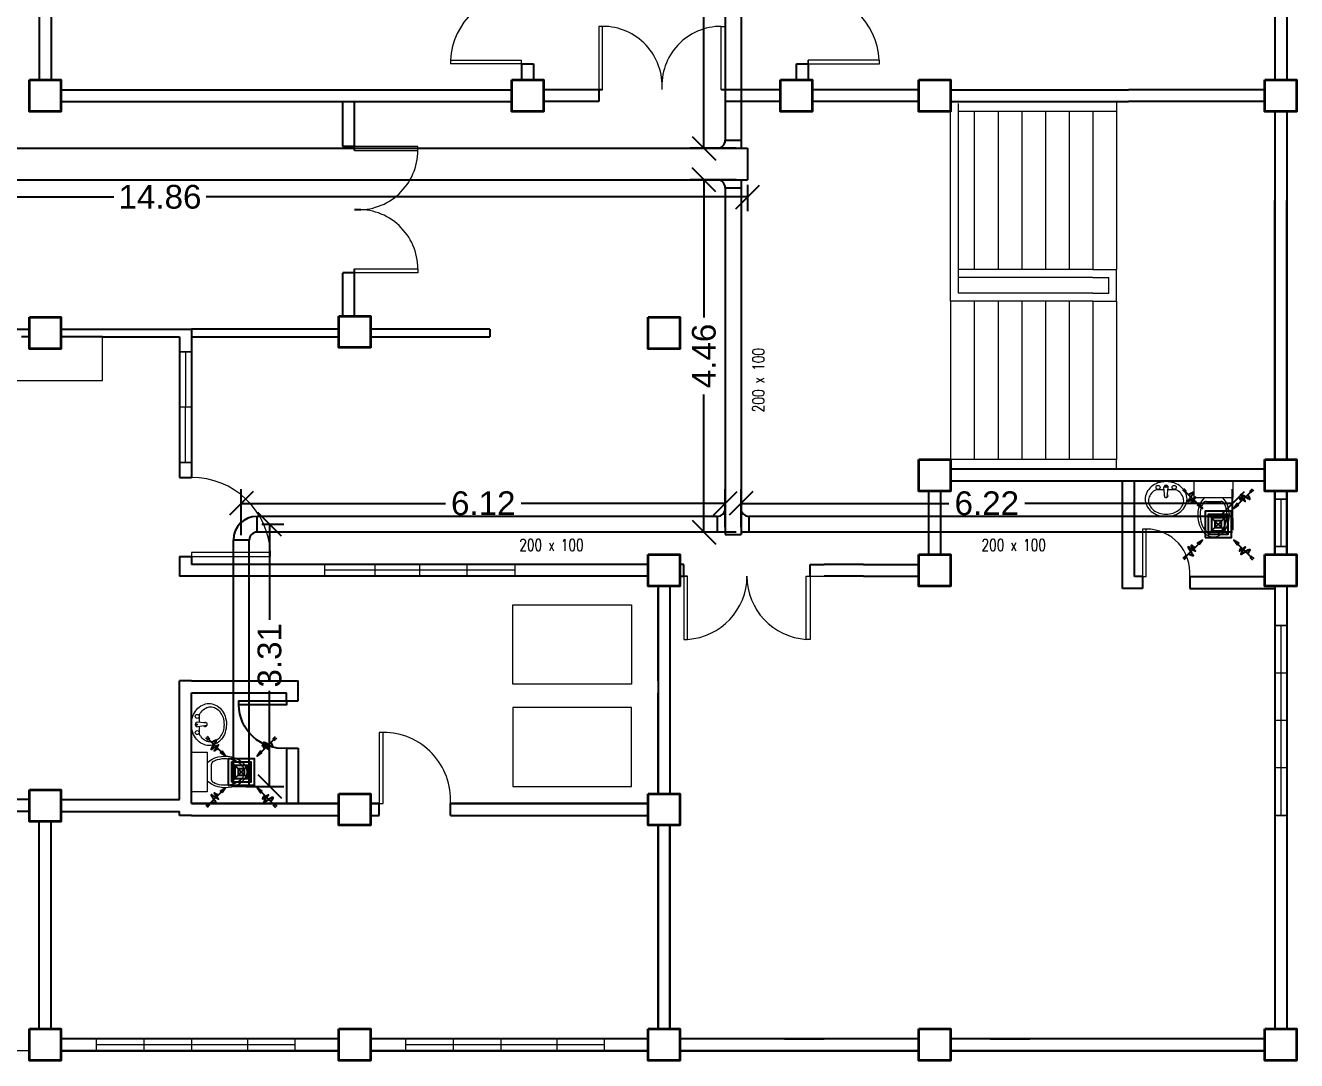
# Model space of a CAD drawing. Header units: millimetres. Extents: x 3 to 434, y 1 to 233.
# Drawn here: x 286.99 to 303.06, y 98.31 to 111.4 of the extents above; entities that cross this region are included whole.
import ezdxf

# ---------------------------------------------------------------- set-up
doc = ezdxf.new("R2010")
doc.units = ezdxf.units.MM
doc.header["$MEASUREMENT"] = 0
for name, color, linetype in [('AIR', 7, 'Continuous'), ('AIR-00', 8, 'Continuous'), ('AIR-03', 30, 'Continuous'), ('dimen', 7, 'Continuous'), ('ducting label', 7, 'Continuous'), ('exhaust', 1, 'Continuous')]:
    doc.layers.add(name, color=color, linetype=linetype)
doc.styles.add('Arch-Dim', font='simplex.shx', dxfattribs={"width": 0.75})
doc.styles.get("Standard").update_dxf_attribs({"font": 'arial.ttf'})
doc.dimstyles.new('Copy of dimension', dxfattribs={"dimtxt": 0.3, "dimasz": 0.3, "dimexe": 0.18, "dimexo": 0.0625, "dimgap": 0.09, "dimtad": 0, "dimzin": 0, "dimdsep": 46, "dimtxsty": 'Standard', "dimblk": 'OBLIQUE', "dimcen": 0.09, "dimclrd": 256, "dimclre": 256, "dimclrt": 256, "dimadec": 0, "dimazin": 0, "dimtfac": 1, "dimtofl": 0, "dimtmove": 0, "dimatfit": 3, "dimldrblk": 'OBLIQUE', "dimfxl": 1, "dimtolj": 1, "dimtzin": 0, "dimarcsym": 0})

# ---------------------------------------------------------------- blocks, each defined once
blk = doc.blocks.new('door-.60m')
at = {"ltscale": 0.03}
blk.add_lwpolyline([(0, 0), (0.05, 0), (0.05, 0.6), (0, 0.6)], close=True, dxfattribs=at)
blk.add_arc((0.05, 0.048), 0.552, 355.0209, 90, dxfattribs=at)
blk = doc.blocks.new('GRILL-C-IN')
at = {"layer": 'AIR-00', "ltscale": 3}
for p, q in [((-0.623, 0.601), (-0.674, 0.651)), ((-0.601, 0.623), (-0.651, 0.674)), ((-0.637, 0.637), (-0.3, 0.3)), ((0.637, 0.637), (0.3, 0.3)), ((0.601, 0.623), (0.651, 0.674)), ((0.623, 0.601), (0.674, 0.651)), ((-0.637, -0.637), (-0.3, -0.3)), ((0.637, -0.637), (0.3, -0.3)), ((-0.623, -0.601), (-0.674, -0.651)), ((-0.601, -0.623), (-0.651, -0.674)), ((0.601, -0.623), (0.651, -0.674)), ((0.623, -0.601), (0.674, -0.651))]:
    blk.add_line(p, q, dxfattribs=at)
at = {"layer": 'AIR-00', "color": 50}
for p, q in [((-0.188, 0.187), (0.187, -0.188)), ((0.187, 0.187), (-0.188, -0.188))]:
    blk.add_line(p, q, dxfattribs=at)
at = {"layer": 'AIR-00', "ltscale": 3}
for points in [[(-0.362, 0.393), (-0.393, 0.362), (-0.3, 0.3)], [(0.393, 0.362), (0.362, 0.393), (0.3, 0.3)], [(-0.362, -0.393), (-0.393, -0.362), (-0.3, -0.3)], [(0.393, -0.362), (0.362, -0.393), (0.3, -0.3)]]:
    blk.add_lwpolyline(points, close=True, dxfattribs=at)
at = {"layer": 'AIR-00', "color": 50}
for points in [[(-0.188, -0.188), (0.187, -0.188), (0.187, 0.187), (-0.188, 0.187)], [(-0.125, -0.125), (0.125, -0.125), (0.125, 0.125), (-0.125, 0.125)], [(-0.062, -0.062), (0.062, -0.062), (0.062, 0.062), (-0.062, 0.062)]]:
    blk.add_lwpolyline(points, close=True, dxfattribs=at)
at = {"layer": 'AIR-00', "ltscale": 3}
for points in [[(-0.441, 0.441), (-0.512, 0.404), (-0.432, 0.514), (-0.568, 0.43), (-0.477, 0.6), (-0.561, 0.561)], [(0.441, 0.441), (0.404, 0.512), (0.514, 0.432), (0.43, 0.568), (0.6, 0.477), (0.561, 0.561)], [(-0.441, -0.441), (-0.512, -0.404), (-0.432, -0.514), (-0.568, -0.43), (-0.477, -0.6), (-0.561, -0.561)], [(0.441, -0.441), (0.404, -0.512), (0.514, -0.432), (0.43, -0.568), (0.6, -0.477), (0.561, -0.561)]]:
    blk.add_spline(points, degree=3, dxfattribs=at)
for points in [[(-0.3, 0.3), (-0.362, 0.393), (-0.393, 0.362)], [(0.3, 0.3), (0.393, 0.362), (0.362, 0.393)], [(-0.3, -0.3), (-0.362, -0.393), (-0.393, -0.362)], [(0.3, -0.3), (0.393, -0.362), (0.362, -0.393)]]:
    blk.add_solid(points, dxfattribs=at)
at = {"layer": 'AIR-03', "color": 6}
blk.add_lwpolyline([(-0.25, -0.25), (0.25, -0.25), (0.25, 0.25), (-0.25, 0.25)], close=True, dxfattribs=at)
blk = doc.blocks.new('_Oblique')
at = {"color": 0, "linetype": 'ByBlock', "lineweight": -2}
blk.add_line((-0.5, -0.5), (0.5, 0.5), dxfattribs=at)
blk = doc.blocks.new('*D90')
at = {"layer": 'Defpoints', "color": 0, "transparency": 16777216}
for p in [(281.256, 109.351), (296.119, 109.451), (296.119, 109.235)]:
    blk.add_point(p, dxfattribs=at)
at = {"layer": 'dimen', "lineweight": -2, "transparency": 16777216}
for p, q in [((296.119, 109.389), (296.119, 109.055)), ((281.256, 109.289), (281.256, 109.055)), ((281.256, 109.235), (288.106, 109.235)), ((296.119, 109.235), (289.27, 109.235))]:
    blk.add_line(p, q, dxfattribs=at)
at = {"layer": 'dimen', "lineweight": -2, "transparency": 16777216, "xscale": 0.3, "yscale": 0.3, "zscale": 0.3, "rotation": 180}
blk.add_blockref('_Oblique', (281.256, 109.235), dxfattribs=at)
at = {"layer": 'dimen', "lineweight": -2, "transparency": 16777216, "xscale": 0.3, "yscale": 0.3, "zscale": 0.3}
blk.add_blockref('_Oblique', (296.119, 109.235), dxfattribs=at)
at = {"layer": 'dimen', "transparency": 16777216, "insert": (288.688, 109.235), "char_height": 0.3, "attachment_point": 5}
blk.add_mtext('\\A1;14.86', dxfattribs=at)
blk = doc.blocks.new('*D91')
at = {"layer": 'Defpoints', "color": 0, "transparency": 16777216}
for p in [(295.567, 109.451), (296.036, 109.451), (296.036, 104.996)]:
    blk.add_point(p, dxfattribs=at)
at = {"layer": 'dimen', "lineweight": -2, "transparency": 16777216}
for p, q in [((295.974, 109.451), (295.387, 109.451)), ((295.567, 109.451), (295.567, 107.709)), ((295.567, 104.996), (295.567, 106.738)), ((295.974, 104.996), (295.387, 104.996))]:
    blk.add_line(p, q, dxfattribs=at)
at = {"layer": 'dimen', "lineweight": -2, "transparency": 16777216, "xscale": 0.3, "yscale": 0.3, "zscale": 0.3}
for p, rotation in [((295.567, 109.451), 90), ((295.567, 104.996), 270)]:
    blk.add_blockref('_Oblique', p, dxfattribs=dict(at, rotation=rotation))
at = {"layer": 'dimen', "transparency": 16777216, "insert": (295.567, 107.224), "char_height": 0.3, "attachment_point": 5, "rotation": 90}
blk.add_mtext('\\A1;4.46', dxfattribs=at)
blk = doc.blocks.new('*D92')
at = {"layer": 'Defpoints', "color": 0, "transparency": 16777216}
for p in [(289.716, 105.36), (295.836, 104.996), (289.716, 104.896)]:
    blk.add_point(p, dxfattribs=at)
at = {"layer": 'dimen', "lineweight": -2, "transparency": 16777216}
for p, q in [((289.716, 104.958), (289.716, 105.54)), ((295.836, 105.058), (295.836, 105.54)), ((289.716, 105.36), (292.297, 105.36)), ((295.836, 105.36), (293.255, 105.36))]:
    blk.add_line(p, q, dxfattribs=at)
at = {"layer": 'dimen', "lineweight": -2, "transparency": 16777216, "xscale": 0.3, "yscale": 0.3, "zscale": 0.3, "rotation": 180}
blk.add_blockref('_Oblique', (289.716, 105.36), dxfattribs=at)
at = {"layer": 'dimen', "lineweight": -2, "transparency": 16777216, "xscale": 0.3, "yscale": 0.3, "zscale": 0.3}
blk.add_blockref('_Oblique', (295.836, 105.36), dxfattribs=at)
at = {"layer": 'dimen', "transparency": 16777216, "insert": (292.776, 105.36), "char_height": 0.3, "attachment_point": 5}
blk.add_mtext('\\A1;6.12', dxfattribs=at)
blk = doc.blocks.new('*D93')
at = {"layer": 'Defpoints', "color": 0, "transparency": 16777216}
for p in [(289.916, 105.096), (289.716, 101.781), (290.074, 101.781)]:
    blk.add_point(p, dxfattribs=at)
at = {"layer": 'dimen', "lineweight": -2, "transparency": 16777216}
for p, q in [((289.978, 105.096), (290.254, 105.096)), ((290.074, 105.096), (290.074, 103.889)), ((290.074, 101.781), (290.074, 102.988)), ((289.778, 101.781), (290.254, 101.781))]:
    blk.add_line(p, q, dxfattribs=at)
at = {"layer": 'dimen', "lineweight": -2, "transparency": 16777216, "xscale": 0.3, "yscale": 0.3, "zscale": 0.3}
for p, rotation in [((290.074, 105.096), 90), ((290.074, 101.781), 270)]:
    blk.add_blockref('_Oblique', p, dxfattribs=dict(at, rotation=rotation))
at = {"layer": 'dimen', "transparency": 16777216, "insert": (290.074, 103.439), "char_height": 0.3, "attachment_point": 5, "rotation": 90}
blk.add_mtext('\\A1;3.31', dxfattribs=at)
blk = doc.blocks.new('*D94')
at = {"layer": 'Defpoints', "color": 0, "transparency": 16777216}
for p in [(302.252, 105.36), (296.036, 104.996), (302.252, 105.021)]:
    blk.add_point(p, dxfattribs=at)
at = {"layer": 'dimen', "lineweight": -2, "transparency": 16777216}
for p, q in [((296.036, 105.058), (296.036, 105.54)), ((302.252, 105.083), (302.252, 105.54)), ((296.036, 105.36), (298.665, 105.36)), ((302.252, 105.36), (299.623, 105.36))]:
    blk.add_line(p, q, dxfattribs=at)
at = {"layer": 'dimen', "lineweight": -2, "transparency": 16777216, "xscale": 0.3, "yscale": 0.3, "zscale": 0.3, "rotation": 180}
blk.add_blockref('_Oblique', (296.036, 105.36), dxfattribs=at)
at = {"layer": 'dimen', "lineweight": -2, "transparency": 16777216, "xscale": 0.3, "yscale": 0.3, "zscale": 0.3}
blk.add_blockref('_Oblique', (302.252, 105.36), dxfattribs=at)
at = {"layer": 'dimen', "transparency": 16777216, "insert": (299.144, 105.36), "char_height": 0.3, "attachment_point": 5}
blk.add_mtext('\\A1;6.22', dxfattribs=at)
blk = doc.blocks.new('*D95')
at = {"layer": 'Defpoints', "color": 0, "transparency": 16777216}
for p in [(295.567, 117.265), (296.036, 117.265), (296.036, 109.851)]:
    blk.add_point(p, dxfattribs=at)
at = {"layer": 'dimen', "lineweight": -2, "transparency": 16777216}
for p, q in [((295.974, 117.265), (295.387, 117.265)), ((295.567, 117.265), (295.567, 114.007)), ((295.567, 109.851), (295.567, 113.109)), ((295.974, 109.851), (295.387, 109.851))]:
    blk.add_line(p, q, dxfattribs=at)
at = {"layer": 'dimen', "lineweight": -2, "transparency": 16777216, "xscale": 0.3, "yscale": 0.3, "zscale": 0.3}
for p, rotation in [((295.567, 117.265), 90), ((295.567, 109.851), 270)]:
    blk.add_blockref('_Oblique', p, dxfattribs=dict(at, rotation=rotation))
at = {"layer": 'dimen', "transparency": 16777216, "insert": (295.567, 113.558), "char_height": 0.3, "attachment_point": 5, "rotation": 90}
blk.add_mtext('\\A1;7.41', dxfattribs=at)

msp = doc.modelspace()

# ---------------------------------------------------------------- linework, layer by layer
at = {"color": 8, "lineweight": 25}
for p, q in [((302.936, 116.317), (302.936, 110.716)), ((287.161, 113.79), (287.161, 110.716)), ((287.311, 113.79), (287.311, 110.716)), ((302.786, 113.79), (302.786, 110.716)), ((293.261, 110.916), (293.261, 110.716)), ((293.261, 110.916), (293.411, 110.916)), ((293.411, 110.916), (293.411, 110.716)), ((296.736, 110.716), (296.736, 110.916)), ((296.736, 110.916), (296.886, 110.916)), ((296.736, 110.816), (296.736, 110.816)), ((296.886, 110.916), (296.886, 110.716)), ((287.436, 110.591), (293.136, 110.591)), ((287.436, 110.441), (293.136, 110.441)), ((290.999, 109.874), (290.999, 110.441)), ((291.149, 109.824), (291.149, 110.441)), ((294.286, 110.591), (293.536, 110.591)), ((294.236, 110.441), (293.536, 110.441)), ((294.236, 110.591), (294.236, 110.441)), ((296.536, 110.591), (295.786, 110.591)), ((295.836, 110.591), (295.836, 110.441)), ((296.536, 110.441), (295.836, 110.441)), ((298.286, 110.591), (296.936, 110.591)), ((298.286, 110.441), (296.936, 110.441)), ((298.686, 110.591), (298.936, 110.591)), ((298.686, 110.441), (298.936, 110.441)), ((298.936, 110.591), (300.936, 110.591)), ((298.936, 110.441), (300.936, 110.441)), ((302.661, 110.591), (300.936, 110.591)), ((302.661, 110.441), (300.936, 110.441)), ((302.786, 110.316), (302.786, 105.916)), ((302.936, 110.316), (302.936, 105.916)), ((291.149, 109.874), (290.999, 109.874)), ((302.786, 105.916), (302.786, 109.189)), ((302.936, 105.916), (302.936, 109.189)), ((290.999, 107.729), (290.999, 108.274)), ((291.149, 108.274), (290.999, 108.274)), ((291.149, 107.729), (291.149, 108.324)), ((286.636, 107.564), (287.036, 107.564)), ((287.436, 107.564), (288.936, 107.564)), ((288.936, 107.564), (289.086, 107.564)), ((289.086, 107.564), (289.086, 105.689)), ((290.949, 107.564), (289.086, 107.564)), ((292.861, 107.564), (291.349, 107.564)), ((292.861, 107.564), (292.861, 107.464)), ((287.036, 107.464), (286.936, 107.464)), ((287.961, 107.464), (287.436, 107.464)), ((287.961, 107.464), (288.936, 107.464)), ((288.936, 107.464), (288.936, 105.689)), ((289.086, 107.464), (290.949, 107.464)), ((291.349, 107.464), (292.861, 107.464)), ((302.661, 105.791), (298.686, 105.791)), ((288.936, 105.689), (289.086, 105.689)), ((302.661, 105.641), (298.686, 105.641)), ((300.861, 104.285), (300.861, 105.635)), ((301.011, 104.435), (301.011, 105.635)), ((298.411, 104.714), (298.411, 105.516)), ((298.561, 104.714), (298.561, 105.516)), ((302.786, 105.516), (302.786, 104.714)), ((302.786, 104.714), (302.786, 105.516)), ((302.936, 105.516), (302.936, 104.714)), ((302.936, 104.714), (302.936, 105.516)), ((288.936, 104.689), (288.936, 104.589)), ((288.936, 104.689), (289.086, 104.689)), ((289.086, 104.689), (289.086, 104.598)), ((288.936, 104.589), (288.936, 104.439)), ((289.086, 104.598), (289.086, 104.589)), ((294.861, 104.589), (289.086, 104.589)), ((295.311, 104.589), (295.261, 104.589)), ((295.311, 104.439), (295.311, 104.589)), ((296.911, 104.589), (297.086, 104.589)), ((296.911, 104.439), (296.911, 104.589)), ((297.586, 104.589), (297.086, 104.589)), ((297.586, 104.589), (298.286, 104.589)), ((289.086, 104.439), (288.936, 104.439)), ((294.861, 104.439), (289.086, 104.439)), ((295.261, 104.439), (295.311, 104.439)), ((297.586, 104.439), (297.086, 104.439)), ((297.586, 104.439), (298.286, 104.439)), ((294.986, 104.314), (294.986, 102.739)), ((294.986, 103.114), (294.986, 104.289)), ((295.136, 104.314), (295.136, 102.739)), ((295.136, 104.289), (295.136, 101.689)), ((302.786, 104.314), (302.786, 98.714)), ((302.786, 104.314), (302.786, 98.714)), ((302.936, 104.314), (302.936, 98.714)), ((288.936, 101.614), (288.936, 103.114)), ((289.086, 103.114), (288.936, 103.114)), ((289.086, 101.564), (289.086, 102.964)), ((294.986, 101.689), (294.986, 102.964)), ((294.986, 102.739), (294.986, 101.689)), ((295.136, 102.739), (295.136, 101.689)), ((287.036, 101.614), (283.686, 101.614)), ((287.436, 101.614), (288.936, 101.614)), ((287.036, 101.464), (283.686, 101.464)), ((287.436, 101.464), (288.936, 101.464)), ((288.936, 101.414), (288.936, 101.464)), ((289.086, 101.564), (290.949, 101.564)), ((290.949, 101.564), (289.086, 101.564)), ((291.349, 101.564), (291.461, 101.564)), ((291.461, 101.564), (291.349, 101.564)), ((291.461, 101.414), (291.461, 101.564)), ((292.361, 101.564), (293.636, 101.564)), ((292.361, 101.414), (292.361, 101.564)), ((294.861, 101.564), (292.361, 101.564)), ((293.636, 101.564), (294.861, 101.564)), ((287.161, 98.714), (287.161, 101.339)), ((287.311, 98.714), (287.311, 101.339)), ((289.086, 101.414), (288.936, 101.414)), ((289.086, 101.414), (290.949, 101.414)), ((291.349, 101.414), (291.461, 101.414)), ((292.361, 101.414), (294.861, 101.414)), ((294.986, 101.289), (294.986, 98.714)), ((294.986, 98.714), (294.986, 101.289)), ((295.136, 101.289), (295.136, 98.714)), ((295.136, 98.714), (295.136, 101.289)), ((294.986, 100.589), (294.986, 98.714)), ((290.949, 98.589), (287.436, 98.589)), ((290.949, 98.589), (289.086, 98.589)), ((294.861, 98.589), (291.349, 98.589)), ((294.861, 98.589), (291.349, 98.589)), ((298.286, 98.589), (295.261, 98.589)), ((296.586, 98.589), (297.086, 98.589)), ((302.661, 98.589), (298.686, 98.589)), ((299.186, 98.589), (299.686, 98.589)), ((290.949, 98.439), (287.436, 98.439)), ((287.436, 98.439), (290.949, 98.439)), ((290.949, 98.439), (288.936, 98.439)), ((294.861, 98.439), (291.349, 98.439)), ((294.861, 98.439), (291.349, 98.439)), ((291.349, 98.439), (294.861, 98.439)), ((298.286, 98.439), (295.261, 98.439)), ((295.261, 98.439), (298.286, 98.439)), ((302.661, 98.439), (298.686, 98.439)), ((298.686, 98.439), (302.661, 98.439))]:
    msp.add_line(p, q, dxfattribs=at)
at = {"color": 8, "lineweight": 13}
for p, q in [((292.361, 110.966), (293.261, 110.966)), ((292.363, 110.966), (292.363, 110.916)), ((293.261, 110.916), (293.261, 110.966)), ((297.786, 110.966), (296.886, 110.966)), ((296.886, 110.966), (296.886, 110.916)), ((296.886, 110.816), (296.886, 110.966)), ((297.786, 110.916), (297.786, 110.966)), ((293.261, 110.916), (292.361, 110.916)), ((296.886, 110.916), (297.786, 110.916)), ((289.086, 104.739), (289.086, 104.689)), ((290.086, 104.739), (289.086, 104.739)), ((289.086, 104.739), (289.086, 104.689)), ((289.086, 104.689), (290.086, 104.689)), ((290.086, 104.689), (290.086, 104.739)), ((295.311, 104.439), (295.361, 104.439)), ((295.361, 104.439), (295.311, 104.439)), ((295.311, 104.439), (295.311, 103.639)), ((295.361, 103.639), (295.361, 104.439)), ((296.861, 103.639), (296.861, 104.439)), ((296.861, 104.439), (296.911, 104.439)), ((296.861, 104.439), (297.086, 104.439)), ((296.911, 104.439), (296.911, 103.639)), ((295.311, 103.639), (295.361, 103.639)), ((296.911, 103.639), (296.861, 103.639))]:
    msp.add_line(p, q, dxfattribs=at)
at = {"color": 8, "lineweight": 9}
for p, q in [((296.886, 110.716), (296.736, 110.716)), ((298.686, 110.316), (298.686, 110.441)), ((300.786, 110.441), (300.786, 110.316)), ((298.686, 107.916), (298.686, 110.316)), ((298.786, 110.316), (298.786, 110.416)), ((298.786, 108.016), (298.786, 110.316)), ((300.786, 110.316), (298.786, 110.316)), ((298.986, 110.316), (298.986, 108.316)), ((299.286, 110.316), (299.286, 108.316)), ((299.586, 110.316), (299.586, 108.316)), ((299.886, 110.316), (299.886, 108.316)), ((300.186, 110.316), (300.186, 108.316)), ((300.486, 110.316), (300.486, 108.316)), ((300.786, 110.316), (300.786, 108.316)), ((300.486, 108.316), (298.786, 108.316)), ((300.486, 108.216), (298.786, 108.216)), ((300.486, 108.316), (300.786, 108.316)), ((300.486, 108.216), (300.686, 108.216)), ((300.686, 108.016), (300.686, 108.216)), ((300.786, 108.216), (300.786, 108.316)), ((300.786, 108.016), (300.786, 108.216)), ((300.486, 107.916), (298.686, 107.916)), ((298.686, 107.916), (298.686, 105.916)), ((300.486, 108.016), (298.786, 108.016)), ((298.986, 107.916), (298.986, 105.916)), ((299.286, 107.916), (299.286, 105.916)), ((299.586, 107.916), (299.586, 105.916)), ((299.886, 107.916), (299.886, 105.916)), ((300.186, 107.916), (300.186, 105.916)), ((300.486, 108.016), (300.686, 108.016)), ((300.486, 107.916), (300.486, 105.916)), ((300.486, 107.916), (300.786, 107.916)), ((300.786, 107.916), (300.786, 108.016)), ((300.786, 107.916), (300.786, 105.916)), ((287.961, 106.914), (287.961, 107.464)), ((289.086, 107.277), (288.938, 107.277)), ((288.938, 107.277), (288.938, 105.877)), ((289.012, 107.277), (289.008, 105.876)), ((289.086, 106.577), (289.086, 107.277)), ((289.086, 106.577), (288.938, 106.577)), ((288.938, 105.877), (289.084, 105.876)), ((300.786, 105.916), (298.686, 105.916)), ((298.686, 105.791), (298.686, 105.916)), ((300.786, 105.791), (300.786, 105.916)), ((301.761, 105.635), (301.761, 105.435)), ((302.261, 105.635), (301.761, 105.635)), ((302.261, 105.435), (302.261, 105.635)), ((301.397, 105.437), (301.383, 105.559)), ((301.426, 105.437), (301.439, 105.559)), ((301.761, 105.435), (302.261, 105.435)), ((301.921, 105.385), (302.102, 105.385)), ((302.936, 105.415), (302.786, 105.415)), ((302.786, 105.415), (302.786, 104.815)), ((302.861, 105.415), (302.861, 104.815)), ((302.936, 105.115), (302.936, 105.415)), ((302.786, 104.815), (302.936, 104.815)), ((298.686, 104.714), (298.686, 104.589)), ((290.774, 104.439), (290.774, 104.589)), ((290.774, 104.589), (293.174, 104.589)), ((293.174, 104.514), (290.774, 104.514)), ((291.411, 104.439), (291.411, 104.589)), ((291.974, 104.439), (291.974, 104.589)), ((292.574, 104.439), (292.574, 104.589)), ((293.174, 104.589), (293.174, 104.439)), ((291.974, 104.439), (290.774, 104.439)), ((291.974, 104.439), (293.174, 104.439)), ((295.136, 104.314), (295.136, 104.289)), ((302.936, 104.314), (302.936, 103.814)), ((302.936, 103.814), (302.786, 103.814)), ((302.786, 103.814), (302.786, 101.414)), ((302.861, 103.814), (302.861, 101.414)), ((302.936, 102.614), (302.936, 103.814)), ((302.936, 103.214), (302.786, 103.214)), ((294.986, 102.589), (294.986, 102.739)), ((289.284, 102.579), (289.162, 102.592)), ((302.936, 102.614), (302.786, 102.614)), ((302.936, 101.414), (302.936, 102.614)), ((289.284, 102.55), (289.162, 102.536)), ((289.086, 102.214), (289.286, 102.214)), ((289.086, 101.714), (289.086, 102.214)), ((289.286, 102.214), (289.286, 101.714)), ((289.336, 102.055), (289.336, 101.874)), ((302.936, 102.014), (302.786, 102.014)), ((289.286, 101.714), (289.086, 101.714)), ((302.786, 101.414), (302.936, 101.414)), ((287.886, 98.439), (287.886, 98.589)), ((288.486, 98.439), (288.486, 98.589)), ((289.086, 98.589), (289.086, 98.439)), ((289.193, 98.589), (290.393, 98.589)), ((289.793, 98.589), (289.793, 98.439)), ((290.393, 98.589), (290.393, 98.439)), ((291.799, 98.439), (291.799, 98.589)), ((292.399, 98.439), (292.399, 98.589)), ((292.999, 98.589), (292.999, 98.439)), ((293.105, 98.589), (294.305, 98.589)), ((293.705, 98.589), (293.705, 98.439)), ((294.305, 98.589), (294.305, 98.439)), ((295.261, 98.589), (295.986, 98.589)), ((295.986, 98.589), (296.586, 98.589)), ((297.586, 98.589), (297.086, 98.589)), ((297.586, 98.589), (298.286, 98.589)), ((298.686, 98.589), (299.186, 98.589)), ((300.186, 98.589), (299.686, 98.589)), ((300.186, 98.589), (301.186, 98.589)), ((301.186, 98.589), (301.786, 98.589)), ((301.786, 98.589), (302.661, 98.589)), ((287.036, 98.439), (271.711, 98.439)), ((290.393, 98.514), (287.886, 98.514)), ((289.086, 98.439), (287.886, 98.439)), ((294.305, 98.514), (291.799, 98.514)), ((292.999, 98.439), (291.799, 98.439))]:
    msp.add_line(p, q, dxfattribs=at)
at = {"color": 8, "lineweight": 9, "ltscale": 0.4}
msp.add_line((284.136, 106.914), (287.961, 106.914), dxfattribs=at)
at = {"color": 8, "lineweight": 25, "ltscale": 0.4}
for p, q in [((301.111, 104.435), (301.011, 104.435)), ((301.111, 104.435), (301.111, 104.285)), ((301.711, 104.435), (301.711, 104.285)), ((301.711, 104.435), (302.661, 104.435)), ((301.111, 104.285), (300.861, 104.285)), ((301.711, 104.285), (302.786, 104.285)), ((289.086, 103.114), (290.436, 103.114)), ((290.436, 102.864), (290.436, 103.114)), ((289.086, 102.964), (290.286, 102.964)), ((289.086, 102.964), (290.286, 102.964)), ((290.286, 102.864), (290.286, 102.964)), ((290.286, 102.864), (290.436, 102.864)), ((290.286, 102.264), (290.436, 102.264)), ((290.286, 102.264), (290.286, 101.564)), ((290.436, 102.264), (290.436, 101.564))]:
    msp.add_line(p, q, dxfattribs=at)
at = {"color": 8, "lineweight": 13, "ltscale": 0.03}
for points in [[(294.236, 110.591), (294.286, 110.591), (294.286, 111.391), (294.236, 111.391)], [(295.836, 110.591), (295.786, 110.591), (295.786, 111.391), (295.836, 111.391)], [(291.149, 109.874), (291.149, 109.824), (291.949, 109.824), (291.949, 109.874)], [(291.149, 108.274), (291.149, 108.324), (291.949, 108.324), (291.949, 108.274)], [(301.111, 104.435), (301.161, 104.435), (301.161, 105.035), (301.111, 105.035)], [(291.461, 101.564), (291.511, 101.564), (291.511, 102.464), (291.461, 102.464)]]:
    msp.add_lwpolyline(points, close=True, dxfattribs=at)
at = {"color": 8, "lineweight": 35}
for points in [[(287.036, 110.716), (287.436, 110.716), (287.436, 110.316), (287.036, 110.316)], [(293.136, 110.716), (293.536, 110.716), (293.536, 110.316), (293.136, 110.316)], [(296.536, 110.716), (296.936, 110.716), (296.936, 110.316), (296.536, 110.316)], [(298.286, 110.716), (298.686, 110.716), (298.686, 110.316), (298.286, 110.316)], [(302.661, 110.716), (303.061, 110.716), (303.061, 110.316), (302.661, 110.316)], [(287.036, 107.714), (287.436, 107.714), (287.436, 107.314), (287.036, 107.314)], [(290.949, 107.729), (291.349, 107.729), (291.349, 107.329), (290.949, 107.329)], [(294.861, 107.714), (295.261, 107.714), (295.261, 107.314), (294.861, 107.314)], [(298.286, 105.916), (298.686, 105.916), (298.686, 105.516), (298.286, 105.516)], [(302.661, 105.916), (303.061, 105.916), (303.061, 105.516), (302.661, 105.516)], [(294.861, 104.714), (295.261, 104.714), (295.261, 104.314), (294.861, 104.314)], [(298.286, 104.714), (298.686, 104.714), (298.686, 104.314), (298.286, 104.314)], [(302.661, 104.714), (303.061, 104.714), (303.061, 104.314), (302.661, 104.314)], [(287.036, 101.739), (287.436, 101.739), (287.436, 101.339), (287.036, 101.339)], [(290.949, 101.689), (291.349, 101.689), (291.349, 101.289), (290.949, 101.289)], [(294.861, 101.689), (295.261, 101.689), (295.261, 101.289), (294.861, 101.289)], [(287.036, 98.714), (287.436, 98.714), (287.436, 98.314), (287.036, 98.314)], [(290.949, 98.714), (291.349, 98.714), (291.349, 98.314), (290.949, 98.314)], [(294.861, 98.714), (295.261, 98.714), (295.261, 98.314), (294.861, 98.314)], [(298.286, 98.714), (298.686, 98.714), (298.686, 98.314), (298.286, 98.314)], [(302.661, 98.714), (303.061, 98.714), (303.061, 98.314), (302.661, 98.314)]]:
    msp.add_lwpolyline(points, close=True, dxfattribs=at)
at = {"color": 8, "lineweight": 9}
for points in [[(288.938, 107.277), (289.084, 107.277), (289.084, 105.876), (288.938, 105.876)], [(302.786, 105.415), (302.936, 105.415), (302.936, 104.815), (302.786, 104.815)], [(293.174, 104.439), (290.774, 104.439), (290.774, 104.589), (293.174, 104.589)], [(290.774, 104.589), (293.174, 104.589), (293.174, 104.439), (290.774, 104.439)], [(302.786, 103.814), (302.936, 103.814), (302.936, 101.414), (302.786, 101.414)], [(287.886, 98.589), (290.393, 98.589), (290.393, 98.439), (287.886, 98.439)], [(291.799, 98.589), (294.305, 98.589), (294.305, 98.439), (291.799, 98.439)]]:
    msp.add_lwpolyline(points, close=True, dxfattribs=at)
for points in [[(301.146, 105.414, 0.11576), (301.166, 105.332, 0.104047), (301.224, 105.258, 0.090875), (301.308, 105.211, 0.083344), (301.411, 105.193, 0.083344), (301.515, 105.211, 0.090875), (301.599, 105.258, 0.104047), (301.657, 105.332, 0.11576), (301.676, 105.414, 0.11576), (301.657, 105.497, 0.104047), (301.599, 105.57, 0.090875), (301.515, 105.618, 0.083344), (301.411, 105.635, 0.083344), (301.308, 105.618, 0.090875), (301.224, 105.57, 0.104047), (301.166, 105.497, 0.11576)], [(289.307, 102.829, -0.11576), (289.39, 102.81, -0.104047), (289.464, 102.751, -0.090875), (289.511, 102.668, -0.083344), (289.528, 102.564, -0.083344), (289.511, 102.461, -0.090875), (289.464, 102.377, -0.104047), (289.39, 102.318, -0.11576), (289.307, 102.299, -0.11576), (289.225, 102.318, -0.104047), (289.151, 102.377, -0.090875), (289.104, 102.461, -0.083344), (289.086, 102.564, -0.083344), (289.104, 102.668, -0.090875), (289.151, 102.751, -0.104047), (289.225, 102.81, -0.11576)]]:
    msp.add_lwpolyline(points, format="xyb", close=True, dxfattribs=at)
for points in [[(301.189, 105.393, 0.124838), (301.205, 105.331, 0.105788), (301.254, 105.273, 0.086697), (301.324, 105.237, 0.076776), (301.411, 105.223, 0.076776), (301.499, 105.237, 0.086697), (301.569, 105.273, 0.105788), (301.618, 105.331, 0.124838), (301.634, 105.393, 0.124838), (301.618, 105.456, 0.105788), (301.569, 105.513, 0.040067), (301.538, 105.533), (301.436, 105.533, 0.040067)], [(301.387, 105.533), (301.285, 105.533, 0.040067), (301.254, 105.513, 0.105788), (301.205, 105.456, 0.124838), (301.189, 105.393, 0.124838)], [(289.328, 102.787, -0.124838), (289.391, 102.771, -0.105788), (289.448, 102.721, -0.086697), (289.485, 102.652, -0.076776), (289.498, 102.564, -0.076776), (289.485, 102.477, -0.086697), (289.448, 102.407, -0.105788), (289.391, 102.357, -0.124838), (289.328, 102.342, -0.124838), (289.266, 102.357, -0.105788), (289.208, 102.407, -0.040067), (289.188, 102.437), (289.188, 102.54, -0.040067)], [(289.188, 102.588), (289.188, 102.691, -0.040067), (289.208, 102.721, -0.105788), (289.266, 102.771, -0.124838), (289.328, 102.787, -0.124838)]]:
    msp.add_lwpolyline(points, format="xyb", dxfattribs=at)
at = {"color": 8, "lineweight": 9, "ltscale": 1000}
for points in [[(294.649, 103.075), (293.149, 103.075), (293.149, 104.075), (294.649, 104.075)], [(294.649, 102.778), (293.149, 102.778), (293.149, 101.778), (294.649, 101.778)]]:
    msp.add_lwpolyline(points, close=True, dxfattribs=at)
at = {"color": 8, "lineweight": 9}
for centre, radius in [((301.31, 105.562), 0.0255), ((301.411, 105.569), 0.0095), ((301.513, 105.562), 0.0255), ((289.159, 102.666), 0.0255), ((289.153, 102.564), 0.0095), ((289.159, 102.462), 0.0255)]:
    msp.add_circle(centre, radius, dxfattribs=at)
at = {"color": 8, "lineweight": 13}
for centre, radius, start, end in [((293.261, 110.916), 0.9, 90, 176.8153), ((296.886, 110.916), 0.9, 3.1847, 90), ((289.086, 104.689), 1, 2.866, 90), ((295.311, 104.439), 0.8, 273.5833, 0), ((296.911, 104.439), 0.8, 180, 266.4167)]:
    msp.add_arc(centre, radius, start, end, dxfattribs=at)
at = {"color": 8, "lineweight": 13, "ltscale": 0.03}
for centre, radius, start, end in [((294.286, 110.64), 0.752, 356.3048, 90), ((295.786, 110.64), 0.752, 90, 183.6952), ((291.197, 109.824), 0.752, 266.3048, 0), ((291.197, 108.324), 0.752, 0, 93.6952), ((301.161, 104.483), 0.552, 355.0209, 90), ((291.511, 101.613), 0.851, 356.7268, 90)]:
    msp.add_arc(centre, radius, start, end, dxfattribs=at)
at = {"color": 8, "lineweight": 9}
for centre, radius, start, end in [((301.411, 105.562), 0.028, 353.7545, 186.2455), ((301.411, 105.46), 0.025, 138.7978, 233.6932), ((301.411, 105.46), 0.025, 306.3068, 41.2022), ((301.411, 105.531), 0.0948, 261.2026, 278.7974), ((301.411, 105.46), 0.025, 251.3793, 288.6207), ((301.921, 105.335), 0.05, 90, 151.8499), ((302.102, 105.335), 0.05, 28.0084, 90), ((289.159, 102.564), 0.028, 83.7545, 276.2455), ((289.261, 102.564), 0.025, 36.3068, 131.2022), ((289.19, 102.564), 0.0948, 351.2026, 8.7974), ((289.261, 102.564), 0.025, 341.3793, 18.6207), ((289.261, 102.564), 0.025, 228.7978, 323.6932), ((289.386, 102.055), 0.05, 118.1501, 180), ((289.386, 101.874), 0.05, 180, 241.9916)]:
    msp.add_arc(centre, radius, start, end, dxfattribs=at)
msp.add_ellipse((302.011, 105.21), major_axis=(0, 0.275), ratio=0.727273, start_param=0.612555, end_param=5.670631, dxfattribs=at)
at = {"color": 8, "lineweight": 9, "extrusion": (0, 0, -1)}
msp.add_ellipse((289.511, 101.964), major_axis=(-0.275, 0), ratio=0.727273, start_param=0.612555, end_param=5.670631, dxfattribs=at)
at = {"color": 8, "lineweight": 9}
for points in [[(301.877, 105.359), (301.868, 105.342), (301.86, 105.324), (301.834, 105.233), (301.839, 105.146), (301.896, 105.014), (301.946, 104.973), (302.045, 104.96), (302.097, 104.986), (302.171, 105.097), (302.189, 105.18), (302.173, 105.294), (302.162, 105.329), (302.146, 105.359)], [(289.363, 102.099), (289.379, 102.108), (289.397, 102.115), (289.488, 102.142), (289.576, 102.137), (289.707, 102.079), (289.748, 102.029), (289.762, 101.931), (289.736, 101.879), (289.625, 101.805), (289.541, 101.787), (289.427, 101.802), (289.392, 101.814), (289.363, 101.83)]]:
    msp.add_open_spline(points, degree=3, knots=[0.937253, 0.937253, 0.937253, 0.937253, 1.185372, 1.185372, 2.113864, 2.113864, 3.042356, 3.042356, 3.970847, 3.970847, 4.899339, 4.899339, 5.346062, 5.346062, 5.346062, 5.346062], dxfattribs=at)
at = {"layer": 'exhaust'}
for p, q in [((295.836, 117.465), (295.836, 109.951)), ((296.036, 117.265), (296.036, 109.851)), ((263.515, 109.851), (296.119, 109.851)), ((295.836, 109.951), (296.036, 109.951)), ((296.119, 109.851), (296.119, 109.451)), ((263.415, 109.451), (296.119, 109.451)), ((295.836, 109.351), (295.836, 104.966)), ((295.836, 109.351), (296.036, 109.351)), ((296.036, 109.451), (296.036, 104.966)), ((295.736, 105.196), (289.916, 105.196)), ((289.916, 104.996), (289.916, 105.196)), ((295.736, 105.196), (295.736, 104.996)), ((302.252, 105.196), (296.136, 105.196)), ((296.136, 105.196), (296.136, 104.996)), ((302.252, 105.171), (302.252, 105.021)), ((295.836, 104.996), (289.916, 104.996)), ((302.252, 104.996), (296.036, 104.996)), ((289.616, 101.781), (289.616, 104.896)), ((289.816, 104.896), (289.616, 104.896)), ((289.816, 101.781), (289.816, 104.896)), ((295.836, 104.966), (296.036, 104.966)), ((289.816, 101.781), (289.616, 101.781))]:
    msp.add_line(p, q, dxfattribs=at)
for centre, radius, start, end in [((295.736, 109.951), 0.1, 270, 0), ((295.736, 109.351), 0.1, 0, 90), ((295.736, 105.296), 0.1, 270, 0), ((296.136, 105.296), 0.1, 180, 270), ((289.916, 104.896), 0.3, 90, 180), ((289.916, 104.896), 0.1, 90, 180)]:
    msp.add_arc(centre, radius, start, end, dxfattribs=at)

# ---------------------------------------------------------------- block references
at = {"color": 8, "lineweight": 9, "ltscale": 0.4, "xscale": -1, "rotation": 90}
msp.add_blockref('door-.60m', (290.286, 102.864), dxfattribs=at)
at = {"layer": 'AIR', "xscale": 0.6658363358532475, "yscale": 0.6658363358532475, "zscale": 0.6658363358532475}
for p in [(302.07, 105.096), (289.716, 101.963)]:
    msp.add_blockref('GRILL-C-IN', p, dxfattribs=at)

# ---------------------------------------------------------------- texts
at = {"layer": 'ducting label', "color": 240, "linetype": 'Continuous', "lineweight": 25, "true_color": 0xed1f24, "insert": (296.18, 106.511), "char_height": 0.15, "attachment_point": 1, "rotation": 90, "style": 'Arch-Dim'}
msp.add_mtext_dynamic_manual_height_columns('\\A1;200 x 100', width=1.19515, gutter_width=1.011, heights=[0], dxfattribs=at)
at = {"layer": 'ducting label', "color": 240, "linetype": 'Continuous', "lineweight": 25, "true_color": 0xed1f24, "char_height": 0.15, "attachment_point": 1, "style": 'Arch-Dim'}
for insert in [(293.231, 104.909), (299.077, 104.909)]:
    msp.add_mtext_dynamic_manual_height_columns('\\A1;200 x 100', width=1.19515, gutter_width=1.011, heights=[0], dxfattribs=dict(at, insert=insert))

# ---------------------------------------------------------------- dimensions: what is measured, and where the dimension line sits
at = {"layer": 'dimen'}
for base, p1, p2, picture, middle in [((295.567, 117.265), (296.036, 109.851), (296.036, 117.265), '*D95', (295.567, 113.558)), ((295.5673, 109.4511), (296.0363, 104.9959), (296.0363, 109.4511), '*D91', (295.5673, 107.2235)), ((290.074, 101.7815), (289.9157, 105.0959), (289.7157, 101.7815), '*D93', (290.074, 103.4387))]:
    dim = msp.add_linear_dim(base=base, p1=p1, p2=p2, angle=90, dimstyle='Copy of dimension', dxfattribs=at)
    dim.commit()
    dim.dimension.update_dxf_attribs({"geometry": picture, "text_midpoint": middle})
for base, p1, p2, picture, middle in [((296.119, 109.235), (281.256, 109.351), (296.119, 109.451), '*D90', (288.688, 109.235)), ((289.716, 105.36), (295.836, 104.996), (289.716, 104.896), '*D92', (292.776, 105.36)), ((302.252, 105.36), (296.036, 104.996), (302.252, 105.021), '*D94', (299.144, 105.36))]:
    dim = msp.add_linear_dim(base=base, p1=p1, p2=p2, dimstyle='Copy of dimension', dxfattribs=at)
    dim.commit()
    dim.dimension.update_dxf_attribs({"geometry": picture, "text_midpoint": middle})

doc.saveas('drawing.dxf')
